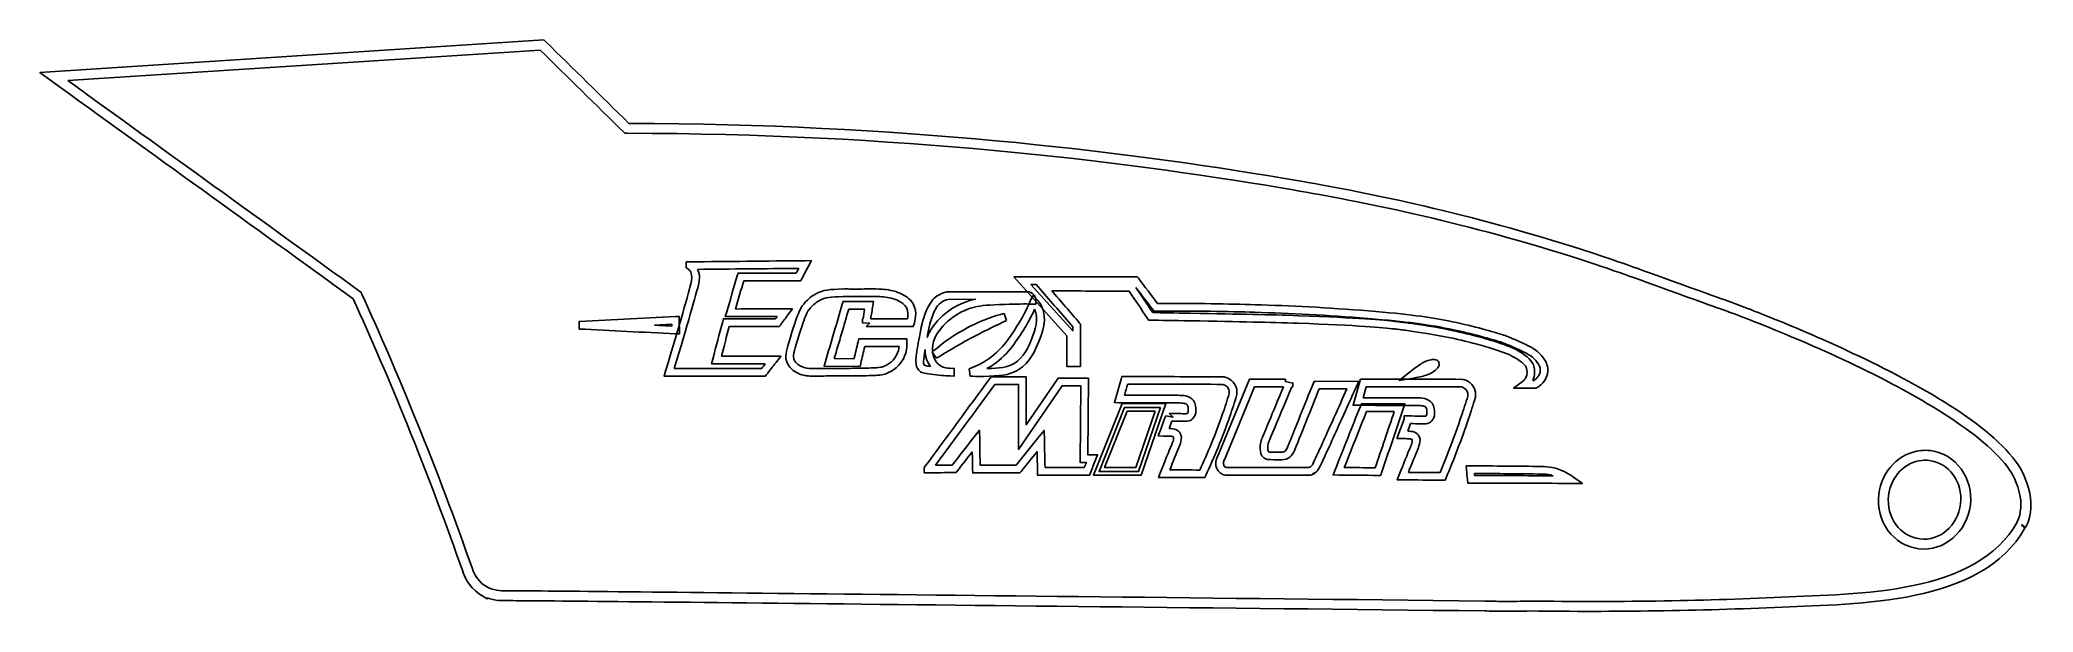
# Model space of a CAD drawing. Extents: x 0 to 69.4, y 0 to 19.9.
import ezdxf

# ---------------------------------------------------------------- set-up
doc = ezdxf.new("R2010")
doc.units = 0
doc.layers.add('Camada_1', color=7, linetype='CONTINUOUS')

msp = doc.modelspace()

# ---------------------------------------------------------------- linework, layer by layer
at = {"layer": 'Camada_1', "color": 7}
for points in [[(17.558958, 19.875511), (-0.000063, 18.738853), (0.387431, 18.459553)], [(0.976888, 18.458953), (17.426799, 19.523316)], [(17.614067, 19.8219), (17.558958, 19.875511)], [(20.32532, 16.679267), (20.375628, 16.629999), (20.4461, 16.629999)], [(22.638906, 12.156985), (22.507745, 12.155561), (22.507745, 11.955329), (22.56524, 11.915988)], [(26.4312, 11.9298), (26.4312, 11.929983)], [(26.872396, 12.19835), (26.650401, 12.196112)], [(26.769184, 12.002165), (26.872396, 12.19835)], [(11.206058, 11.058498), (11.187293, 11.099822), (11.15036, 11.126643)], [(26.344557, 11.765897), (24.319246, 11.765897), (24.291297, 11.670943)], [(24.517885, 11.501375), (26.504666, 11.501375), (26.541998, 11.57189)], [(27.958219, 11.212037), (27.958219, 11.21286)], [(34.394097, 11.119299), (31.605177, 11.116146), (31.591003, 11.113197)], [(33.927147, 11.636972), (35.775981, 9.58235), (35.775981, 8.521373), (36.243729, 8.521373), (36.243729, 9.943301), (36.243729, 9.992558), (36.211787, 10.029509)], [(38.266049, 11.584471), (38.226321, 11.636718), (33.927147, 11.636972)], [(34.388706, 11.119014), (34.394097, 11.119299)], [(34.520467, 11.373162), (34.704732, 11.373162), (34.856057, 11.197564)], [(35.978612, 9.89502), (35.978612, 9.752995), (34.520467, 11.373162)], [(38.173595, 11.268688), (38.173615, 11.269074)], [(23.924565, 10.421644), (23.874855, 10.252198), (24.052133, 10.252198)], [(26.054885, 10.30949), (26.212798, 10.52085), (25.948279, 10.519833)], [(28.0784, 10.780408), (27.978582, 10.780408), (27.950632, 10.685261)], [(27.968, 10.948532), (27.968, 10.949254)], [(29.0121, 10.626209), (29.036055, 10.778171), (28.881337, 10.778171)], [(31.64171, 10.852316), (32.596572, 10.853302)], [(34.587745, 10.985004), (34.510685, 10.810392)], [(34.556003, 10.689186), (34.695948, 10.687152), (34.690357, 10.826401)], [(34.724895, 10.851726), (34.587745, 10.985004)], [(38.760745, 10.498118), (38.800872, 10.445484), (38.867151, 10.445484)], [(58.703425, 10.461971), (58.712205, 10.459021), (58.72119, 10.456682)], [(58.820626, 10.784985), (58.820421, 10.784985)], [(22.135024, 10.255768), (18.785724, 10.083943), (18.785928, 9.820336)], [(21.414351, 9.954418), (22.007456, 9.984818)], [(22.27098, 10.125297), (22.26958, 10.255809), (22.138419, 10.255809), (22.135024, 10.255768)], [(22.135828, 9.65446), (22.276571, 9.647544), (22.274976, 9.7878)], [(25.620276, 10.17013), (23.809974, 10.175521), (23.783621, 10.076986)], [(24.014002, 9.911019), (25.753234, 9.906035), (25.793162, 9.959472)], [(28.67152, 10.170171), (28.652355, 10.170171), (28.652355, 10.038866), (28.652355, 10.038866), (28.898307, 10.019795), (28.785512, 9.906961)], [(30.325307, 9.913267), (30.419736, 9.913267), (30.45028, 10.002261)], [(33.674209, 10.113733), (33.58557, 10.361646)], [(38.58207, 10.187827), (38.6208, 10.130423), (38.690074, 10.129203)], [(47.172625, 9.824079), (47.179616, 9.823062), (47.186802, 9.823062)], [(30.203335, 9.346438), (30.201137, 9.476156), (28.524188, 9.476156), (28.500032, 9.374845)], [(28.733607, 9.211848), (29.927831, 9.211848)], [(50.857315, 9.374967), (50.87648, 9.36917), (50.896443, 9.36917)], [(21.794045, 8.356413), (21.742538, 8.186367), (21.920814, 8.186367)], [(23.438251, 8.777626), (23.39433, 8.612157), (23.566417, 8.612157)], [(25.643833, 8.661679), (25.809532, 8.874035), (25.539224, 8.874035)], [(27.364899, 8.696188), (27.31539, 8.527933), (28.568308, 8.522339), (28.592663, 8.62424)], [(28.359089, 8.787441), (27.668945, 8.790594)], [(31.077737, 9.016202), (31.236449, 8.805636)], [(31.705194, 8.186509), (31.843543, 8.180509), (31.843543, 8.456036), (31.712981, 8.450442)], [(32.364793, 8.439325), (32.399131, 8.182675)], [(47.74099, 8.344187), (47.348904, 8.031313), (47.8452, 8.110971)], [(25.207029, 8.184333), (25.27211, 8.184333), (25.311839, 8.235584)], [(27.986367, 8.187964), (27.986572, 8.187964)], [(33.133993, 8.156648), (33.094265, 8.102814)], [(36.769762, 5.266677), (36.840832, 5.446853), (36.499054, 5.446853), (36.520815, 8.109537), (35.463741, 8.109537), (34.356557, 6.48817), (34.356557, 8.156017), (33.133993, 8.156648)], [(33.268348, 7.892848), (34.091249, 7.892848), (34.091249, 5.630639), (35.604093, 7.846367), (36.253511, 7.846367), (36.231751, 5.18348), (36.45175, 5.18348)], [(37.691293, 8.168568), (37.663543, 8.07282)], [(37.79134, 8.167897), (37.691293, 8.168568)], [(37.890922, 7.904372), (37.890929, 7.904168)], [(42.130009, 8.07521), (41.016437, 5.377163), (41.021824, 5.388889)], [(41.254433, 8.155997), (41.240259, 8.15915), (41.225685, 8.15915)], [(41.256231, 5.265202), (41.259226, 5.271), (42.307885, 7.8114)], [(43.382307, 7.968671), (43.382307, 8.074559), (42.130009, 8.07521)], [(42.307885, 7.8114), (43.316647, 7.8114)], [(43.603502, 7.810749), (43.647622, 7.810749), (43.647622, 7.942654), (43.392487, 7.993112)], [(45.855421, 7.819689), (45.939269, 8.006425), (44.380707, 7.999306), (44.347567, 7.916668)], [(44.560785, 7.736136), (45.528822, 7.740713)], [(46.003554, 8.07938), (45.741232, 7.171159), (45.916113, 7.169938)], [(46.103824, 8.079106), (46.003554, 8.07938)], [(46.09259, 7.432792), (46.202991, 7.81498)], [(49.566717, 8.067206), (49.552544, 8.070359), (49.53797, 8.070359)], [(51.648078, 8.000455), (51.333051, 7.766059), (51.726335, 7.762703)], [(52.079093, 7.761685), (52.116824, 7.761685), (52.148965, 7.781549)], [(37.477283, 7.427412), (37.42897, 7.260347), (37.603852, 7.258923)], [(38.828816, 7.514454), (38.826618, 7.514454)], [(38.826824, 7.250176), (38.827847, 7.250176), (38.829042, 7.250176)], [(41.684447, 7.509592), (41.687043, 7.517932), (41.688443, 7.526679)], [(46.027311, 7.214863), (45.994371, 7.131228)], [(47.485256, 7.040576), (47.544149, 7.214598), (47.359684, 7.214598), (46.027311, 7.214863)], [(46.207782, 6.950859), (47.175021, 6.950859)], [(47.141078, 7.425266), (47.139084, 7.425266)], [(47.139087, 7.161191), (47.140109, 7.161191), (47.141131, 7.161191)], [(49.996536, 7.419794), (49.999326, 7.428744), (50.000727, 7.437695)], [(32.734919, 5.928806), (32.726732, 6.300284), (32.49755, 6.006877)], [(34.989214, 5.929213), (34.980035, 6.291344), (34.752848, 6.008271)], [(39.019295, 6.277024), (38.956211, 6.107182), (39.138079, 6.099452)], [(39.339911, 6.886478), (39.470674, 6.754573), (39.213742, 6.800271)], [(39.566677, 6.320911), (39.566472, 6.320911)], [(47.6522, 6.797291), (47.517845, 6.799223), (47.517845, 6.688972), (47.268498, 6.017933), (47.450368, 6.010203)], [(47.644361, 6.26847), (47.742183, 6.531284)], [(43.460583, 5.708883), (43.45997, 5.707256), (43.459561, 5.705832)], [(47.878939, 6.231723), (47.878735, 6.231723)], [(30.828991, 5.033105), (30.803237, 4.998148), (30.803237, 4.822539), (30.936395, 4.822539)], [(31.846337, 4.825488), (31.91082, 4.825488), (31.950547, 4.876342)], [(32.490764, 4.945667), (32.493554, 4.816548), (34.137161, 4.816548), (34.176889, 4.866202)], [(34.009402, 5.081182), (32.753286, 5.081182)], [(34.750645, 4.866802), (34.753834, 4.738081), (36.561142, 4.738081), (36.594281, 4.821908)], [(36.38048, 5.002715), (35.012572, 5.002715)], [(45.117967, 4.92266), (45.047295, 4.744071), (45.240144, 4.74224)], [(49.675867, 5.065092), (49.689841, 4.91908)], [(49.823178, 5.064065), (49.675867, 5.065092)], [(52.317854, 5.040825), (52.317037, 5.040825)], [(39.036469, 4.840612), (38.965798, 4.661627), (39.159046, 4.660406)], [(40.487427, 4.651659), (40.572073, 4.650642), (40.608207, 4.72672)], [(41.288139, 4.740694), (41.299917, 4.73866), (41.311896, 4.73866)], [(44.227786, 4.73866), (44.244155, 4.73866), (44.260126, 4.742627)], [(44.412848, 4.812551), (44.335789, 4.788121)], [(46.607255, 4.72913), (46.70348, 4.728113), (46.734224, 4.818898)], [(47.348758, 4.751364), (47.277887, 4.571788), (47.471934, 4.570771)], [(48.860404, 4.566804), (48.948844, 4.566804), (48.982981, 4.647855)], [(49.722381, 4.581979), (49.73376, 4.462981), (49.853941, 4.462981)], [(52.315459, 4.776455), (52.315868, 4.776455), (52.316277, 4.776455)], [(53.309848, 4.451264), (53.727088, 4.44984), (53.387107, 4.690807)], [(69.337675, 3.927051), (69.337675, 3.937975), (69.336275, 3.948898)], [(68.872102, 3.108475), (68.871898, 3.108475), (68.869107, 3.103491)], [(69.020635, 3.020996), (69.139618, 2.927038), (69.104882, 2.914121)], [(69.155806, 2.914355), (69.157002, 2.913338), (69.16938, 2.934198), (69.170198, 2.936232), (69.171997, 2.938979), (69.171179, 2.938979)], [(15.065872, 1.474394), (15.065054, 1.476937), (15.064032, 1.479479)], [(14.738694, 1.365658), (14.736895, 1.371049)], [(15.507291, 0.890946), (15.506269, 0.891963)], [(15.318037, 0.603479), (15.57996, 0.432437), (15.580574, 0.473761)], [(50.33626, 0.35877), (50.334665, 0.35877), (50.332867, 0.35877)], [(50.962136, 0.003555), (50.96234, 0.003555)], [(51.915383, 0.357976), (51.911795, 0.357976), (51.908198, 0.357976)]]:
    msp.add_lwpolyline(points, dxfattribs=at)
for points in [[(22.640281, 12.025029)], [(34.632153, 10.75731)], [(34.650431, 10.508848)], [(22.138431, 10.12371)], [(28.785019, 10.039354)], [(33.61968, 10.234053)], [(36.111153, 9.943352)], [(30.832583, 9.10421)], [(48.556904, 8.7582)], [(31.710981, 8.318282)], [(33.268346, 7.892899)], [(43.514948, 7.943346)], [(47.824028, 8.24131)], [(37.693089, 7.226386), (36.696305, 4.738711), (38.363867, 4.738711), (39.215517, 7.226386), (39.030255, 7.226386)], [(39.030328, 7.094491), (38.268949, 4.870637), (36.891989, 4.870637), (37.782963, 7.094491)], [(37.872962, 6.962576), (38.845191, 6.962576), (38.174013, 5.002511), (37.087592, 5.002511)], [(46.207782, 6.9509)], [(47.359593, 7.082866)], [(39.338121, 6.75438)], [(47.650405, 6.665223)], [(42.805756, 5.891805)], [(65.521608, 5.594451)], [(30.935957, 4.954942)], [(49.821924, 4.931682)], [(65.554149, 5.252957)], [(49.96795, 4.798312)], [(69.020635, 3.020996)]]:
    msp.add_lwpolyline(points, close=True, dxfattribs=at)
for points in [[(17.426799, 19.523316), (18.392973, 18.575276), (19.359146, 17.627307), (20.32532, 16.679267)], [(20.518377, 16.972287), (19.550293, 17.922199), (18.582151, 18.871989), (17.614067, 19.8219)], [(0.387431, 18.459553), (3.895128, 15.931388), (7.40277, 13.403314), (10.910466, 10.875159)], [(11.15036, 11.126643), (7.75925, 13.570766), (4.368, 16.014819), (0.976888, 18.458953)], [(43.296893, 15.06805), (37.625123, 16.022508), (29.890816, 16.950105), (20.518377, 16.972287)], [(20.4461, 16.629999), (29.829, 16.612536), (37.567439, 15.684024), (43.239388, 14.729535)], [(43.239388, 14.729535), (45.413002, 14.363743), (48.646304, 13.764927), (52.583172, 12.575198)], [(52.683398, 12.903572), (48.727083, 14.09919), (45.476097, 14.701311), (43.296893, 15.06805)], [(52.583172, 12.575198), (53.114755, 12.41455), (53.603255, 12.260066), (54.062278, 12.109365)], [(54.17029, 12.43536), (53.708729, 12.586894), (53.217597, 12.742141), (52.683398, 12.903572)], [(22.56524, 11.915988), (22.59613, 11.894924), (22.640537, 11.858614), (22.671447, 11.800183)], [(26.650401, 12.196112), (25.313241, 12.183073), (23.976067, 12.170024), (22.638906, 12.156985)], [(22.912208, 11.895433), (24.085201, 11.906865), (25.258206, 11.918358), (26.4312, 11.9298)], [(22.941156, 11.366622), (22.964879, 11.464628), (23.010829, 11.682222), (22.912208, 11.895433)], [(26.4312, 11.929983), (26.402304, 11.875264), (26.373453, 11.820606), (26.344557, 11.765897)], [(26.541998, 11.57189), (26.617742, 11.715308), (26.693441, 11.858747), (26.769184, 12.002165)], [(54.062278, 12.109365), (54.992721, 11.803885), (55.497571, 11.610386), (57.350089, 10.945684)], [(57.467086, 11.268495), (55.615849, 11.932749), (55.106631, 12.127947), (54.17029, 12.43536)], [(22.683425, 11.428512), (22.610717, 11.128148), (22.276174, 9.946189), (21.794045, 8.356413)], [(22.097093, 8.449872), (22.537337, 9.909137), (22.86674, 11.05921), (22.941156, 11.366622)], [(22.671447, 11.800183), (22.733754, 11.682395), (22.706299, 11.523009), (22.683425, 11.428512)], [(24.291297, 11.670943), (24.16903, 11.2545), (24.046832, 10.838077), (23.924565, 10.421644)], [(24.22881, 10.516476), (24.3252, 10.844769), (24.421495, 11.173072), (24.517885, 11.501375)], [(27.958219, 11.21286), (27.532707, 11.197238), (27.284858, 11.185938), (27.02412, 11.043608)], [(28.520994, 11.210613), (28.103686, 11.207358), (28.158729, 11.21936), (27.958219, 11.212037)], [(29.205747, 11.211833), (28.949801, 11.22058), (28.833697, 11.213054), (28.520994, 11.210613)], [(29.809846, 11.121852), (29.578499, 11.193465), (29.380189, 11.205843), (29.205747, 11.211833)], [(30.048412, 11.022921), (29.993887, 11.053362), (29.920138, 11.087709), (29.809846, 11.121852)], [(31.591003, 11.113197), (31.492665, 11.091696), (31.345366, 11.044157), (31.202111, 10.929644)], [(34.574168, 11.060217), (34.498172, 11.119116), (34.416281, 11.120164), (34.388706, 11.119014)], [(34.856057, 11.197564), (35.230186, 10.763342), (35.604484, 10.329242), (35.978612, 9.89502)], [(36.211787, 10.029509), (35.890152, 10.402807), (35.568579, 10.776198), (35.246944, 11.149486)], [(35.246944, 11.149486), (36.146922, 11.143587), (37.046862, 11.137729), (37.946828, 11.131809)], [(37.946828, 11.131809), (38.158583, 10.817125), (38.370314, 10.502512), (38.58207, 10.187827)], [(38.76372, 10.39166), (38.56699, 10.683999), (38.370326, 10.976328), (38.173595, 11.268688)], [(38.173615, 11.269074), (38.369297, 11.012079), (38.565065, 10.755114), (38.760745, 10.498118)], [(38.933034, 10.708633), (38.710733, 11.000596), (38.488348, 11.292518), (38.266049, 11.584471)], [(58.820421, 10.784985), (58.668495, 10.839663), (58.281127, 10.97641), (57.467086, 11.268495)], [(10.910466, 10.875159), (11.545172, 9.481781), (12.175104, 8.025679), (12.792639, 6.505684)], [(13.112386, 6.634802), (12.487073, 8.173938), (11.848846, 9.648816), (11.206058, 11.058498)], [(25.948279, 10.519833), (25.375147, 10.518612), (24.801965, 10.517595), (24.22881, 10.516476)], [(26.630637, 10.717227), (26.567558, 10.646164), (26.500593, 10.553844), (26.421417, 10.362846)], [(27.02412, 11.043608), (26.826115, 10.935533), (26.702597, 10.798309), (26.630637, 10.717227)], [(26.66677, 10.261403), (26.738589, 10.434662), (26.775867, 10.481306), (26.829474, 10.5417)], [(26.829474, 10.5417), (26.899908, 10.621052), (26.995182, 10.726035), (27.151688, 10.81146)], [(27.151688, 10.81146), (27.356788, 10.92342), (27.543494, 10.93295), (27.968, 10.948532)], [(27.950632, 10.685261), (27.755394, 10.022277), (27.560138, 9.359172), (27.364899, 8.696188)], [(27.668945, 8.790594), (27.838347, 9.365844), (28.007818, 9.941012), (28.17722, 10.516252)], [(27.968, 10.949254), (28.159549, 10.956272), (28.10079, 10.944372), (28.52299, 10.947626)], [(28.881337, 10.778171), (28.613519, 10.779188), (28.345915, 10.779391), (28.0784, 10.780408)], [(28.17722, 10.516252), (28.360224, 10.515235), (28.543158, 10.515134), (28.72602, 10.514625)], [(28.52299, 10.947626), (28.839394, 10.950067), (28.948564, 10.957289), (29.196563, 10.948847)], [(28.72602, 10.514625), (28.707871, 10.399776), (28.689669, 10.285019), (28.67152, 10.170171)], [(28.94023, 10.1719), (28.964159, 10.323333), (28.98817, 10.474776), (29.0121, 10.626209)], [(29.196563, 10.948847), (29.365598, 10.94305), (29.532182, 10.93238), (29.731189, 10.870776)], [(29.731189, 10.870776), (29.826059, 10.841413), (29.877011, 10.816749), (29.918649, 10.793498)], [(29.918649, 10.793498), (30.001835, 10.747058), (30.11952, 10.676992), (30.182967, 10.567045)], [(30.412949, 10.697537), (30.305504, 10.883733), (30.131594, 10.976481), (30.048412, 11.022921)], [(30.182967, 10.567045), (30.262236, 10.429668), (30.238603, 10.27493), (30.216306, 10.17729)], [(30.45028, 10.002261), (30.470299, 10.060824), (30.588712, 10.392931), (30.412949, 10.697537)], [(31.202111, 10.929644), (31.073896, 10.827163), (30.96254, 10.67449), (30.841567, 10.360914)], [(31.089117, 10.266102), (31.201731, 10.558014), (31.276882, 10.650782), (31.368208, 10.723787)], [(32.487769, 10.835819), (32.260366, 10.773014), (31.711272, 10.61319), (31.268391, 10.103013)], [(31.368208, 10.723787), (31.467915, 10.803486), (31.56907, 10.83591), (31.64171, 10.852316)], [(31.469224, 9.930557), (31.859505, 10.380147), (32.337173, 10.52029), (32.55884, 10.581518)], [(32.596572, 10.853302), (32.563032, 10.846081), (32.520297, 10.844861), (32.487769, 10.835819)], [(32.55884, 10.581518), (32.787388, 10.644659), (33.060599, 10.656609), (33.625298, 10.67807)], [(33.625298, 10.67807), (34.009983, 10.692685), (34.330259, 10.692411), (34.556003, 10.689186)], [(34.510685, 10.810392), (34.424903, 10.615804), (34.286278, 10.32672), (34.082066, 9.998325)], [(34.307456, 9.859463), (34.470852, 10.122226), (34.56173, 10.320678), (34.650431, 10.508848)], [(34.650431, 10.508848), (34.811499, 10.193594), (34.651934, 9.746404), (34.549415, 9.488992)], [(34.690357, 10.826401), (34.689641, 10.843589), (34.688456, 10.971629), (34.574168, 11.060217)], [(34.880212, 10.646917), (34.828096, 10.74298), (34.767359, 10.810402), (34.724895, 10.851726)], [(34.795965, 9.391861), (34.89976, 9.652498), (35.129383, 10.187624), (34.880212, 10.646917)], [(38.867151, 10.445484), (40.24403, 10.452705), (41.415998, 10.429872), (42.318864, 10.402573)], [(42.326853, 10.666516), (41.439087, 10.693367), (40.278948, 10.714593), (38.933034, 10.708633)], [(46.279055, 10.450386), (44.840768, 10.567462), (43.548987, 10.629565), (42.326853, 10.666516)], [(49.059592, 10.101559), (48.377368, 10.237796), (47.693362, 10.335273), (46.279055, 10.450386)], [(57.350089, 10.945684), (58.164746, 10.653375), (58.554822, 10.515449), (58.703425, 10.461971)], [(58.72119, 10.456682), (58.72119, 10.456682), (58.7347, 10.450885), (58.794656, 10.428865)], [(58.794656, 10.428865), (58.854612, 10.406855), (58.943004, 10.374126), (59.05618, 10.33153)], [(58.914056, 10.750821), (58.853383, 10.773096), (58.820748, 10.784944), (58.820626, 10.784985)], [(59.178175, 10.652694), (59.06407, 10.695635), (58.974843, 10.728507), (58.914056, 10.750821)], [(60.133036, 10.282009), (59.734096, 10.441111), (59.406385, 10.566811), (59.178175, 10.652694)], [(18.785928, 9.820336), (19.902507, 9.765027), (21.019248, 9.709759), (22.135828, 9.65446)], [(22.008069, 9.925024), (21.810173, 9.934788), (21.612247, 9.944623), (21.414351, 9.954418)], [(22.007456, 9.984818), (22.007661, 9.964883), (22.007865, 9.944949), (22.008069, 9.925024)], [(22.274976, 9.7878), (22.273678, 9.900289), (22.272288, 10.012808), (22.27098, 10.125297)], [(23.783621, 10.076986), (23.66848, 9.643913), (23.553392, 9.210709), (23.438251, 8.777626)], [(23.738703, 8.876069), (23.830432, 9.221083), (23.922273, 9.566005), (24.014002, 9.911019)], [(24.052133, 10.252198), (24.596118, 10.253317), (25.140153, 10.254436), (25.68416, 10.255555)], [(25.68416, 10.255555), (25.662868, 10.227076), (25.641569, 10.198608), (25.620276, 10.17013)], [(25.793162, 9.959472), (25.880404, 10.076162), (25.967639, 10.192801), (26.054885, 10.30949)], [(26.421417, 10.362846), (26.342242, 10.171839), (26.242956, 9.874353), (26.09082, 9.356293)], [(26.345556, 9.28167), (26.496613, 9.796058), (26.594953, 10.088143), (26.66677, 10.261403)], [(28.785512, 9.906961), (29.298729, 9.909097), (29.812057, 9.911232), (30.325307, 9.913267)], [(30.216306, 10.17729), (29.790931, 10.175561), (29.365631, 10.17373), (28.94023, 10.1719)], [(30.841567, 10.360914), (30.770197, 10.175917), (30.701981, 9.952678), (30.595615, 9.336084)], [(30.903854, 9.524946), (30.978292, 9.912727), (31.034595, 10.124778), (31.089117, 10.266102)], [(31.268391, 10.103013), (31.160355, 9.978563), (30.997861, 9.78303), (30.903854, 9.524946)], [(32.409711, 9.91588), (31.842845, 9.631129), (31.400491, 9.299286), (31.077737, 9.016202)], [(31.093907, 9.138933), (31.095267, 9.495776), (31.31255, 9.750076), (31.469224, 9.930557)], [(33.58557, 10.361646), (33.247087, 10.272163), (32.844068, 10.134085), (32.409711, 9.91588)], [(32.588187, 9.58533), (32.962107, 9.781748), (33.325086, 9.957062), (33.674209, 10.113733)], [(34.082066, 9.998325), (33.818962, 9.57522), (33.549088, 9.143225), (33.064519, 8.797693)], [(33.219038, 8.58315), (33.750937, 8.962429), (34.04435, 9.436358), (34.307456, 9.859463)], [(38.690074, 10.129203), (39.016151, 10.124016), (39.489995, 10.116286), (40.061377, 10.105962)], [(40.066148, 10.36961), (39.523384, 10.379374), (39.087514, 10.386504), (38.76372, 10.39166)], [(40.061377, 10.105962), (41.887784, 10.072928), (42.800129, 10.056532), (43.834305, 10.021138)], [(43.843469, 10.284582), (42.806769, 10.320068), (41.892555, 10.336575), (40.066148, 10.36961)], [(42.318864, 10.402573), (43.537633, 10.365725), (44.824452, 10.303683), (46.257492, 10.187034)], [(43.834305, 10.021138), (45.934131, 9.949281), (46.786519, 9.865576), (47.172625, 9.824079)], [(47.200955, 10.08614), (46.811168, 10.128033), (45.947909, 10.212573), (43.843469, 10.284582)], [(46.257492, 10.187034), (47.666639, 10.072338), (48.334798, 9.976915), (49.007483, 9.84258)], [(47.186802, 9.823062), (47.186802, 9.823062), (47.238547, 9.816858), (47.354696, 9.802598)], [(47.387215, 10.064283), (47.269547, 10.078725), (47.200955, 10.08614), (47.200955, 10.08614)], [(47.354696, 9.802598), (47.470846, 9.788349), (47.636641, 9.76697), (47.834423, 9.738634)], [(47.872132, 9.999718), (47.672268, 10.028359), (47.504882, 10.04985), (47.387215, 10.064283)], [(47.834423, 9.738634), (48.229987, 9.681962), (48.753838, 9.597179), (49.264419, 9.485951)], [(49.321093, 9.743669), (48.800978, 9.856971), (48.27186, 9.942457), (47.872132, 9.999718)], [(49.007483, 9.84258), (49.778145, 9.688706), (50.411868, 9.511886), (50.857315, 9.374967)], [(50.933779, 9.627782), (50.482148, 9.766573), (49.840331, 9.945671), (49.059592, 10.101559)], [(50.08031, 9.559119), (50.001577, 9.580092), (49.673023, 9.667001), (49.321093, 9.743669)], [(59.05618, 10.33153), (59.282531, 10.24635), (59.608286, 10.121585), (60.004852, 9.963439)], [(60.004852, 9.963439), (60.797985, 9.647127), (61.874697, 9.197253), (63.006984, 8.664272)], [(63.154333, 8.974705), (62.013459, 9.511724), (60.930914, 9.963815), (60.133036, 10.282009)], [(26.09082, 9.356293), (26.042369, 9.191303), (26.007193, 9.070179), (25.991999, 8.958992)], [(26.254921, 8.922712), (26.265924, 9.003235), (26.297449, 9.117859), (26.345556, 9.28167)], [(28.500032, 9.374845), (28.453091, 9.179067), (28.406029, 8.983208), (28.359089, 8.787441)], [(28.592663, 8.62424), (28.639632, 8.82013), (28.686638, 9.015958), (28.733607, 9.211848)], [(29.927831, 9.211848), (29.918295, 9.122863), (29.898844, 9.020983), (29.84079, 8.909704)], [(30.076166, 8.788427), (30.19447, 9.015206), (30.205245, 9.232474), (30.203335, 9.346438)], [(30.595615, 9.336084), (30.542344, 9.027278), (30.515973, 8.838234), (30.514164, 8.700816)], [(30.779281, 8.697378), (30.780201, 8.769093), (30.808569, 8.944559), (30.832583, 9.10421)], [(30.832583, 9.10421), (30.832788, 8.999207), (30.848744, 8.748771), (31.023037, 8.516206)], [(31.275178, 8.613317), (31.097741, 8.792404), (31.09355, 9.045179), (31.093907, 9.138933)], [(31.236449, 8.805636), (31.650362, 9.066599), (32.100993, 9.329422), (32.588187, 9.58533)], [(34.549415, 9.488992), (34.434437, 9.200273), (34.282267, 8.829477), (33.932139, 8.620497)], [(34.068491, 8.394045), (34.50721, 8.655912), (34.680989, 9.103152), (34.795965, 9.391861)], [(49.264419, 9.485951), (49.609089, 9.41087), (49.934112, 9.325039), (50.011657, 9.304392)], [(50.011657, 9.304392), (50.235697, 9.24474), (50.490927, 9.172009), (50.789042, 9.071369)], [(50.874265, 9.321143), (50.569314, 9.424082), (50.307739, 9.498573), (50.08031, 9.559119)], [(50.789042, 9.071369), (51.137055, 8.953896), (51.30026, 8.88149), (51.479385, 8.763661)], [(50.896443, 9.36917), (50.896443, 9.36917), (50.868211, 9.371916), (50.895625, 9.362457)], [(51.625696, 8.983635), (51.42548, 9.115327), (51.230254, 9.200965), (50.874265, 9.321143)], [(50.895625, 9.362457), (50.923059, 9.352896), (50.966569, 9.336959), (51.028583, 9.312396)], [(50.983089, 9.611692), (50.951771, 9.622595), (50.933779, 9.627782), (50.933779, 9.627782)], [(51.126628, 9.557858), (51.061454, 9.583672), (51.014406, 9.600799), (50.983089, 9.611692)], [(51.028583, 9.312396), (51.152611, 9.263281), (51.35053, 9.179444), (51.641467, 9.041843)], [(51.755283, 9.280348), (51.459975, 9.420024), (51.256974, 9.506241), (51.126628, 9.557858)], [(51.641467, 9.041843), (51.863109, 8.937012), (52.026007, 8.851293), (52.155331, 8.660041)], [(52.375353, 8.807365), (52.207464, 9.055655), (51.982571, 9.172853), (51.755283, 9.280348)], [(25.141948, 8.447838), (24.126957, 8.448855), (23.11202, 8.448957), (22.097093, 8.449872)], [(23.566417, 8.612157), (24.133881, 8.61114), (24.701145, 8.61114), (25.268517, 8.610327)], [(25.539224, 8.874035), (24.93897, 8.875052), (24.338854, 8.875459), (23.738703, 8.876069)], [(25.268517, 8.610327), (25.226314, 8.556177), (25.18415, 8.501987), (25.141948, 8.447838)], [(25.311839, 8.235584), (25.422518, 8.377598), (25.533157, 8.519674), (25.643833, 8.661679)], [(25.991999, 8.958992), (25.976805, 8.847804), (25.986224, 8.741652), (26.028333, 8.643341)], [(26.028333, 8.643341), (26.130191, 8.405538), (26.352242, 8.308793), (26.45276, 8.262933)], [(26.272289, 8.746117), (26.248865, 8.800805), (26.243918, 8.84219), (26.254921, 8.922712)], [(26.563359, 8.50217), (26.462849, 8.54803), (26.32895, 8.613825), (26.272289, 8.746117)], [(26.791544, 8.449536), (26.687186, 8.455639), (26.639416, 8.467478), (26.563359, 8.50217)], [(27.306605, 8.449536), (27.051928, 8.446994), (26.895901, 8.443332), (26.791544, 8.449536)], [(27.98497, 8.451469), (27.760029, 8.45035), (27.533818, 8.451469), (27.306605, 8.449536)], [(28.680504, 8.457775), (28.461281, 8.4533), (28.33841, 8.453401), (27.98497, 8.451469)], [(29.22611, 8.481615), (29.132388, 8.472055), (28.969807, 8.463725), (28.680504, 8.457775)], [(29.367253, 8.510419), (29.334494, 8.497532), (29.319831, 8.491176), (29.22611, 8.481615)], [(29.84079, 8.909704), (29.703791, 8.647074), (29.474178, 8.552455), (29.367253, 8.510419)], [(29.46468, 8.265394), (29.57804, 8.309963), (29.894377, 8.439935), (30.076166, 8.788427)], [(30.514164, 8.700816), (30.512355, 8.563388), (30.548143, 8.456269), (30.610788, 8.388929)], [(30.610788, 8.388929), (30.645374, 8.351754), (30.701853, 8.315424), (30.766305, 8.295764)], [(30.805433, 8.56825), (30.786021, 8.58912), (30.777902, 8.59266), (30.779281, 8.697378)], [(30.843963, 8.548193), (30.809263, 8.558771), (30.816151, 8.556737), (30.805433, 8.56825)], [(31.023037, 8.516206), (30.943224, 8.528197), (30.871678, 8.539741), (30.843963, 8.548193)], [(31.626139, 8.458171), (31.538609, 8.463155), (31.40405, 8.483253), (31.275178, 8.613317)], [(31.712981, 8.450442), (31.689832, 8.451459), (31.65098, 8.456849), (31.626139, 8.458171)], [(33.064519, 8.797693), (32.789021, 8.601244), (32.53299, 8.496363), (32.364793, 8.439325)], [(32.870472, 8.174742), (33.408495, 8.1913), (33.743026, 8.199843), (34.068491, 8.394045)], [(33.932139, 8.620497), (33.697948, 8.48071), (33.428285, 8.461406), (32.988258, 8.446282)], [(32.988258, 8.446282), (33.065176, 8.490738), (33.137631, 8.525105), (33.219038, 8.58315)], [(48.137668, 8.627464), (48.031321, 8.560235), (47.895248, 8.467325), (47.74099, 8.344187)], [(48.462077, 8.750226), (48.297296, 8.727626), (48.178968, 8.653573), (48.137668, 8.627464)], [(48.556904, 8.758159), (48.516446, 8.758159), (48.482447, 8.752972), (48.462077, 8.750226)], [(48.495416, 8.310024), (48.546081, 8.341645), (48.600362, 8.381117), (48.646741, 8.424638)], [(48.629172, 8.748436), (48.599133, 8.757589), (48.577133, 8.757996), (48.556904, 8.7582)], [(48.732984, 8.656461), (48.709784, 8.714425), (48.659212, 8.739313), (48.629172, 8.748436)], [(48.646741, 8.424638), (48.66993, 8.446404), (48.691123, 8.468322), (48.710624, 8.498143)], [(48.710624, 8.498143), (48.730126, 8.527953), (48.764423, 8.577933), (48.732984, 8.656461)], [(51.479385, 8.763661), (51.732256, 8.597349), (51.761751, 8.519237), (51.781834, 8.452181)], [(52.035949, 8.527536), (52.002263, 8.640005), (51.90833, 8.797744), (51.625696, 8.983635)], [(51.781834, 8.452181), (51.804822, 8.375442), (51.815399, 8.243802), (51.758077, 8.130773)], [(51.998617, 8.02575), (52.088085, 8.213238), (52.073545, 8.402018), (52.035949, 8.527536)], [(52.262336, 8.386305), (52.260159, 8.195561), (52.079827, 8.059161), (52.031956, 8.02575)], [(52.148965, 7.781549), (52.189653, 7.80664), (52.523188, 8.006914), (52.527475, 8.383457)], [(52.155331, 8.660041), (52.211862, 8.576437), (52.263565, 8.494329), (52.262336, 8.386305)], [(52.527475, 8.383457), (52.529694, 8.5784), (52.433583, 8.721259), (52.375353, 8.807365)], [(63.006984, 8.664272), (65.271559, 7.598332), (67.762446, 6.172885), (68.622757, 4.903661)], [(68.908654, 5.095696), (67.947088, 6.514298), (65.436083, 7.90068), (63.154333, 8.974705)], [(21.920814, 8.186367), (23.016221, 8.18535), (24.111697, 8.185045), (25.207029, 8.184333)], [(26.45276, 8.262933), (26.552916, 8.217235), (26.651358, 8.194188), (26.775971, 8.186845)], [(26.775971, 8.186845), (26.900585, 8.179522), (27.056397, 8.183794), (27.3094, 8.185828)], [(27.3094, 8.185828), (27.53396, 8.188066), (27.759521, 8.186845), (27.986367, 8.187964)], [(27.986572, 8.187964), (28.339552, 8.189998), (28.464485, 8.189795), (28.685898, 8.19427)], [(28.685898, 8.19427), (28.978116, 8.200271), (29.144607, 8.208214), (29.253265, 8.2193)], [(29.253265, 8.2193), (29.361923, 8.230396), (29.422821, 8.248928), (29.46468, 8.265394)], [(30.766305, 8.295764), (30.830757, 8.276114), (30.908821, 8.263218), (31.03222, 8.246507)], [(33.094265, 8.102814), (32.339186, 7.079561), (31.584068, 6.056368), (30.828991, 5.033105)], [(31.03222, 8.246507), (31.297536, 8.210574), (31.526334, 8.194239), (31.705194, 8.186509)], [(31.198316, 5.087783), (31.888309, 6.022845), (32.578351, 6.957837), (33.268346, 7.892899)], [(32.399131, 8.182675), (32.511138, 8.175454), (32.674034, 8.16868), (32.870472, 8.174742)], [(37.663543, 8.07282), (37.601444, 7.857708), (37.539382, 7.642524), (37.477283, 7.427412)], [(37.780523, 7.52198), (37.817318, 7.64943), (37.854128, 7.776921), (37.890922, 7.904372)], [(41.225685, 8.15915), (40.080911, 8.1621), (38.936099, 8.164947), (37.79134, 8.167897)], [(37.890929, 7.904168), (38.995111, 7.90132), (40.099329, 7.898472), (41.203496, 7.895625)], [(41.203496, 7.895625), (41.218456, 7.891658), (41.369003, 7.849714), (41.415909, 7.714259)], [(41.666682, 7.800019), (41.568569, 8.083347), (41.290592, 8.147901), (41.254433, 8.155997)], [(41.415909, 7.714259), (41.434923, 7.659357), (41.431483, 7.606754), (41.42629, 7.572824)], [(41.688443, 7.526679), (41.69798, 7.585588), (41.705976, 7.686554), (41.666682, 7.800019)], [(43.316647, 7.8114), (42.938469, 6.902375), (42.627393, 6.152411), (42.561023, 5.994164)], [(42.805756, 5.891805), (42.87705, 6.0618), (43.192071, 6.822107), (43.603502, 7.810749)], [(43.392487, 7.993112), (43.387121, 7.980215), (43.387632, 7.981487), (43.382307, 7.968671)], [(44.347567, 7.916668), (44.051926, 7.180709), (43.756224, 6.444842), (43.460583, 5.708883)], [(43.707938, 5.613573), (43.992173, 6.321135), (44.276551, 7.028574), (44.560785, 7.736136)], [(45.528822, 7.740713), (45.215118, 7.042742), (44.92656, 6.403803), (44.720294, 5.95228)], [(44.961648, 5.842944), (45.189826, 6.342432), (45.499811, 7.027476), (45.855421, 7.819689)], [(49.53797, 8.070359), (48.393194, 8.073308), (47.248583, 8.076156), (46.103824, 8.079106)], [(46.202991, 7.81498), (47.30744, 7.812133), (48.411923, 7.809285), (49.516357, 7.806437)], [(47.8452, 8.110971), (47.899174, 8.119616), (47.97849, 8.134028), (48.073585, 8.156658)], [(48.073585, 8.156658), (48.232457, 8.194494), (48.36031, 8.225698), (48.495416, 8.310024)], [(49.516357, 7.806437), (49.531806, 7.802369), (49.681419, 7.760078), (49.728171, 7.625071)], [(49.978966, 7.711035), (49.880854, 7.994363), (49.603365, 8.059018), (49.566717, 8.067206)], [(50.000727, 7.437695), (50.010273, 7.496594), (50.018259, 7.597569), (49.978966, 7.711035)], [(51.758077, 8.130773), (51.723412, 8.062426), (51.676706, 8.021753), (51.648078, 8.000455)], [(51.726335, 7.762703), (51.844287, 7.761685), (51.961911, 7.761685), (52.079093, 7.761685)], [(52.031956, 8.02575), (52.020815, 8.02576), (52.00975, 8.02575), (51.998617, 8.02575)], [(37.603852, 7.258923), (38.011564, 7.255973), (38.419158, 7.253125), (38.826824, 7.250176)], [(38.826618, 7.514454), (38.477931, 7.516996), (38.129178, 7.519539), (37.780523, 7.52198)], [(39.638741, 7.514454), (39.290675, 7.516996), (39.024087, 7.516081), (38.828816, 7.514454)], [(38.829042, 7.250176), (39.023253, 7.251803), (39.289223, 7.252718), (39.636771, 7.250176)], [(39.636771, 7.250176), (39.725681, 7.249159), (39.805157, 7.247023), (39.860963, 7.234879)], [(39.917833, 7.493004), (39.823081, 7.513681), (39.72885, 7.513793), (39.638741, 7.514454)], [(39.860963, 7.234879), (39.916769, 7.222704), (39.94285, 7.20753), (39.963376, 7.178472)], [(40.180355, 7.330505), (40.114152, 7.424249), (40.012584, 7.472326), (39.917833, 7.493004)], [(39.963376, 7.178472), (39.991055, 7.139273), (40.00217, 7.048916), (40.002504, 7.030476)], [(40.002504, 7.030476), (40.003322, 6.985206), (39.990798, 6.904816), (39.97256, 6.885665)], [(40.165182, 6.70437), (40.285468, 6.830702), (40.268413, 6.990281), (40.267595, 7.035521)], [(40.267595, 7.035521), (40.266982, 7.069308), (40.269619, 7.204122), (40.180355, 7.330505)], [(41.42629, 7.572824), (41.355886, 7.341581), (41.279809, 7.10632), (41.197107, 6.867032)], [(41.448077, 6.780946), (41.533447, 7.027964), (41.612005, 7.271067), (41.684447, 7.509592)], [(45.994371, 7.131228), (45.702301, 6.395015), (45.410038, 5.658883), (45.117967, 4.92266)], [(45.435588, 5.004342), (45.692986, 5.653167), (45.950385, 6.302085), (46.207782, 6.9509)], [(45.916113, 7.169938), (46.323781, 7.167091), (46.731396, 7.164141), (47.139087, 7.161191)], [(47.139084, 7.425266), (46.790282, 7.427809), (46.441407, 7.430351), (46.09259, 7.432792)], [(47.175021, 6.950859), (46.954528, 6.298637), (46.734118, 5.646394), (46.513626, 4.994171)], [(46.734224, 4.818898), (46.98458, 5.559454), (47.2349, 6.30003), (47.485256, 7.040576)], [(47.951003, 7.425266), (47.602871, 7.427707), (47.336298, 7.426792), (47.141078, 7.425266)], [(47.141131, 7.161191), (47.335406, 7.162717), (47.601691, 7.163632), (47.949259, 7.161191)], [(47.949259, 7.161191), (48.038169, 7.160174), (48.117446, 7.158038), (48.17325, 7.145895)], [(48.230095, 7.404009), (48.135342, 7.424686), (48.041112, 7.424595), (47.951003, 7.425266)], [(48.17325, 7.145895), (48.229056, 7.13372), (48.255138, 7.118545), (48.275665, 7.089487)], [(48.492616, 7.24151), (48.426413, 7.335254), (48.324846, 7.383332), (48.230095, 7.404009)], [(48.275665, 7.089487), (48.303344, 7.050289), (48.314458, 6.959738), (48.314793, 6.941289)], [(48.477444, 6.615172), (48.597731, 6.741504), (48.580874, 6.901094), (48.580056, 6.946323)], [(48.580056, 6.946323), (48.579443, 6.980131), (48.581886, 7.115128), (48.492616, 7.24151)], [(49.738552, 7.483829), (49.666142, 7.250979), (49.589905, 7.015596), (49.50917, 6.777234)], [(49.728171, 7.625071), (49.747184, 7.570169), (49.743742, 7.517749), (49.738552, 7.483829)], [(49.760565, 6.692745), (49.843617, 6.937942), (49.922212, 7.180384), (49.996536, 7.419794)], [(12.792639, 6.505684), (13.509623, 4.740939), (14.155766, 3.024474), (14.738694, 1.365658)], [(15.064032, 1.479479), (14.479363, 3.143239), (13.831512, 4.864788), (13.112386, 6.634802)], [(39.213742, 6.800271), (39.148943, 6.625841), (39.084094, 6.451443), (39.019295, 6.277024)], [(39.332099, 6.357658), (39.364634, 6.445239), (39.397187, 6.532901), (39.429722, 6.620471)], [(39.566472, 6.320911), (39.492354, 6.353996), (39.421865, 6.355329), (39.332099, 6.357658)], [(39.74717, 6.877731), (39.658511, 6.880376), (39.518297, 6.884037), (39.339911, 6.886478)], [(39.429722, 6.620471), (39.551302, 6.618234), (39.671862, 6.615691), (39.739158, 6.613759)], [(39.700034, 6.22735), (39.645755, 6.293541), (39.585411, 6.31254), (39.566677, 6.320911)], [(39.739158, 6.613759), (39.835863, 6.610809), (39.904682, 6.607046), (39.972333, 6.614776)], [(39.942814, 6.876714), (39.910484, 6.873154), (39.845008, 6.874578), (39.74717, 6.877731)], [(39.97256, 6.885665), (39.965057, 6.877833), (39.975146, 6.880274), (39.942814, 6.876714)], [(39.972333, 6.614776), (40.039985, 6.622302), (40.115728, 6.652428), (40.165182, 6.70437)], [(41.197107, 6.867032), (40.951444, 6.156215), (40.680621, 5.508183), (40.402155, 4.915907)], [(40.608207, 4.72672), (40.902645, 5.346416), (41.188951, 6.031185), (41.448077, 6.780946)], [(47.878735, 6.231723), (47.804556, 6.264829), (47.734232, 6.266131), (47.644361, 6.26847)], [(48.059458, 6.788544), (47.970799, 6.791188), (47.830585, 6.79485), (47.6522, 6.797291)], [(47.742183, 6.531284), (47.863653, 6.529046), (47.984167, 6.526503), (48.05142, 6.524571)], [(48.05142, 6.524571), (48.148128, 6.521621), (48.216944, 6.517858), (48.284595, 6.525588)], [(48.255102, 6.787527), (48.222773, 6.783967), (48.157293, 6.785391), (48.059458, 6.788544)], [(48.284848, 6.796477), (48.277345, 6.788645), (48.287434, 6.791086), (48.255102, 6.787527)], [(48.284595, 6.525588), (48.352246, 6.533114), (48.42799, 6.56325), (48.477444, 6.615172)], [(48.314793, 6.941289), (48.315611, 6.896029), (48.303087, 6.815628), (48.284848, 6.796477)], [(49.50917, 6.777234), (49.275663, 6.087827), (49.02577, 5.442286), (48.769318, 4.831276)], [(48.982981, 4.647855), (49.253179, 5.286571), (49.515172, 5.968238), (49.760565, 6.692745)], [(32.49755, 6.006877), (32.25865, 5.701153), (32.019756, 5.39545), (31.780855, 5.089716)], [(32.753286, 5.081182), (32.747173, 5.363727), (32.74103, 5.646272), (32.734919, 5.928806)], [(34.752848, 6.008271), (34.505002, 5.699231), (34.257247, 5.390222), (34.009402, 5.081182)], [(34.176889, 4.866202), (34.362332, 5.097445), (34.547834, 5.328658), (34.733275, 5.559891)], [(34.733275, 5.559891), (34.739112, 5.328851), (34.74481, 5.097832), (34.750645, 4.866802)], [(35.012572, 5.002715), (35.004773, 5.311551), (34.997013, 5.620367), (34.989214, 5.929213)], [(39.426758, 5.803258), (39.317191, 5.54672), (39.190688, 5.230886), (39.036469, 4.840612)], [(39.138079, 6.099452), (39.168345, 6.09813), (39.229039, 6.097418), (39.318551, 6.095078)], [(39.318551, 6.095078), (39.411288, 6.092637), (39.435213, 6.090502), (39.457897, 6.080371)], [(39.355861, 4.922823), (39.472729, 5.216983), (39.583211, 5.49492), (39.670688, 5.69974)], [(39.485052, 5.96893), (39.470468, 5.906929), (39.442312, 5.83968), (39.426758, 5.803258)], [(39.457897, 6.080371), (39.476951, 6.071828), (39.500432, 6.053632), (39.494629, 6.060711)], [(39.494629, 6.060711), (39.485236, 6.072174), (39.499628, 6.030941), (39.485052, 5.96893)], [(39.670688, 5.69974), (39.685959, 5.7355), (39.721474, 5.816541), (39.743156, 5.908719)], [(39.743156, 5.908719), (39.764838, 6.000897), (39.788133, 6.119885), (39.700034, 6.22735)], [(42.51371, 5.820345), (42.5114, 5.804885), (42.499417, 5.728411), (42.504929, 5.638786)], [(42.504929, 5.638786), (42.510439, 5.549161), (42.528101, 5.431637), (42.629503, 5.345775)], [(42.561023, 5.994164), (42.557201, 5.985112), (42.527855, 5.915127), (42.51371, 5.820345)], [(42.769621, 5.654418), (42.766126, 5.711243), (42.77371, 5.765748), (42.77601, 5.781157)], [(42.801364, 5.54615), (42.793197, 5.553066), (42.773114, 5.597594), (42.769621, 5.654418)], [(42.77601, 5.781157), (42.785321, 5.843555), (42.802845, 5.884899), (42.805756, 5.891805)], [(43.369325, 5.56936), (43.353935, 5.556606), (43.321983, 5.54254), (43.242157, 5.53659)], [(43.459561, 5.705832), (43.428617, 5.623123), (43.392509, 5.588593), (43.369325, 5.56936)], [(43.539045, 5.366656), (43.588478, 5.407644), (43.660198, 5.486183), (43.707938, 5.613573)], [(44.720294, 5.95228), (44.606393, 5.702943), (44.512921, 5.499985), (44.444597, 5.35376)], [(44.685152, 5.24243), (44.754035, 5.389856), (44.84756, 5.5932), (44.961648, 5.842944)], [(47.739047, 5.714019), (47.629481, 5.457471), (47.502976, 5.141648), (47.348758, 4.751364)], [(47.450368, 6.010203), (47.480633, 6.008881), (47.541328, 6.008169), (47.630838, 6.00583)], [(47.630838, 6.00583), (47.723577, 6.003389), (47.747501, 6.001253), (47.770185, 5.991133)], [(47.668522, 4.834429), (47.785238, 5.128202), (47.89576, 5.406129), (47.983149, 5.610745)], [(47.797341, 5.879885), (47.782756, 5.817884), (47.7546, 5.750431), (47.739047, 5.714019)], [(47.770185, 5.991133), (47.789238, 5.982589), (47.812718, 5.964394), (47.806918, 5.971463)], [(47.806918, 5.971463), (47.797514, 5.982935), (47.811916, 5.941886), (47.797341, 5.879885)], [(48.012296, 6.138152), (47.958018, 6.204364), (47.897672, 6.223352), (47.878939, 6.231723)], [(47.983149, 5.610745), (47.998422, 5.646506), (48.033736, 5.727353), (48.055417, 5.819521)], [(48.055417, 5.819521), (48.0771, 5.911699), (48.100403, 6.030687), (48.012296, 6.138152)], [(65.521608, 5.594482), (64.772816, 5.519686), (64.14791, 4.889361), (64.051086, 4.072636)], [(65.848812, 5.591502), (65.737958, 5.604571), (65.628578, 5.605171), (65.521608, 5.594451)], [(67.241875, 3.696998), (67.352531, 4.630402), (66.735641, 5.487017), (65.848812, 5.591502)], [(31.780855, 5.089716), (31.586664, 5.088698), (31.392531, 5.088393), (31.198316, 5.087783)], [(31.950547, 4.876342), (32.126254, 5.101198), (32.301881, 5.326095), (32.477587, 5.550951)], [(32.477587, 5.550951), (32.481952, 5.349183), (32.486398, 5.147425), (32.490764, 4.945667)], [(36.45175, 5.18348), (36.427977, 5.123228), (36.404253, 5.062966), (36.38048, 5.002715)], [(36.594281, 4.821908), (36.652781, 4.970168), (36.711264, 5.118438), (36.769762, 5.266677)], [(40.402155, 4.915907), (40.053382, 4.918246), (39.704609, 4.920585), (39.355861, 4.922823)], [(41.021824, 5.388889), (40.934504, 5.225465), (40.93481, 5.029372), (41.044382, 4.886503)], [(41.044382, 4.886503), (41.129485, 4.77554), (41.246196, 4.748241), (41.288139, 4.740694)], [(41.255209, 5.046683), (41.221971, 5.090021), (41.211883, 5.182239), (41.256231, 5.265202)], [(41.332069, 5.002582), (41.315189, 5.005837), (41.279932, 5.014452), (41.255209, 5.046683)], [(44.204239, 5.002582), (43.246837, 5.002592), (42.28947, 5.002582), (41.332069, 5.002582)], [(42.629503, 5.345775), (42.663025, 5.317389), (42.709173, 5.296244), (42.750082, 5.287771)], [(42.750082, 5.287771), (42.790926, 5.27933), (42.827515, 5.278313), (42.872659, 5.276645)], [(42.804154, 5.54615), (42.794955, 5.548083), (42.804058, 5.544218), (42.801364, 5.54615)], [(42.882811, 5.54015), (42.839912, 5.541777), (42.813357, 5.544218), (42.804154, 5.54615)], [(42.872659, 5.276645), (43.03377, 5.270542), (43.157178, 5.26565), (43.26215, 5.273492)], [(43.242157, 5.53659), (43.162331, 5.530589), (43.043471, 5.534149), (42.882811, 5.54015)], [(43.26215, 5.273492), (43.367122, 5.281323), (43.462531, 5.303201), (43.539045, 5.366656)], [(44.258739, 5.027419), (44.238172, 5.012794), (44.219818, 5.007078), (44.204239, 5.002582)], [(44.26153, 5.029759), (44.257881, 5.026809), (44.258739, 5.027419), (44.258739, 5.027419)], [(44.278099, 5.044659), (44.271108, 5.037844), (44.265184, 5.032749), (44.26153, 5.029759)], [(44.323617, 5.102266), (44.3101, 5.078985), (44.292082, 5.058318), (44.278099, 5.044659)], [(44.444597, 5.35376), (44.376272, 5.207524), (44.325789, 5.106009), (44.323617, 5.102266)], [(44.463955, 4.856255), (44.490607, 4.882292), (44.523928, 4.919873), (44.553193, 4.97028)], [(44.553193, 4.97028), (44.579434, 5.015479), (44.61627, 5.095004), (44.685152, 5.24243)], [(46.513626, 4.994171), (46.154269, 4.997629), (45.794922, 5.000884), (45.435588, 5.004342)], [(49.689841, 4.91908), (49.70064, 4.806683), (49.711581, 4.694387), (49.722381, 4.581979)], [(52.317037, 5.040825), (51.485732, 5.048554), (50.654491, 5.056315), (49.823178, 5.064065)], [(52.678598, 5.003081), (52.545521, 5.030735), (52.423571, 5.040448), (52.317854, 5.040825)], [(53.387107, 4.690807), (53.232977, 4.800011), (52.993782, 4.937571), (52.678598, 5.003081)], [(64.393662, 4.032461), (64.472864, 4.70054), (64.971082, 5.19418), (65.554149, 5.252957)], [(65.554149, 5.253008), (65.637444, 5.261449), (65.722509, 5.260941), (65.808285, 5.25077)], [(65.808285, 5.25077), (66.494496, 5.169922), (66.989816, 4.500603), (66.899298, 3.737071)], [(68.622757, 4.903661), (68.765839, 4.692566), (68.943076, 4.28728), (68.993083, 3.909425)], [(69.336275, 3.948898), (69.278108, 4.397522), (69.089266, 4.829241), (68.908654, 5.095696)], [(30.936395, 4.822539), (31.239655, 4.823556), (31.543017, 4.824471), (31.846337, 4.825488)], [(39.159046, 4.660406), (39.601853, 4.657457), (40.044662, 4.654609), (40.487427, 4.651659)], [(41.311896, 4.73866), (42.283869, 4.73866), (43.255812, 4.73867), (44.227786, 4.73866)], [(44.260126, 4.742627), (44.296819, 4.751781), (44.353968, 4.770698), (44.412848, 4.812551)], [(44.335789, 4.788121), (44.335789, 4.788121), (44.421105, 4.818572), (44.430017, 4.825865)], [(44.430017, 4.825865), (44.43893, 4.833188), (44.450629, 4.843236), (44.463955, 4.856255)], [(45.240144, 4.74224), (45.695863, 4.737867), (46.151575, 4.733494), (46.607255, 4.72913)], [(47.471934, 4.570771), (47.9348, 4.569449), (48.397577, 4.568127), (48.860404, 4.566804)], [(48.769318, 4.831276), (48.402354, 4.832293), (48.035461, 4.833411), (47.668522, 4.834429)], [(49.853941, 4.462981), (51.005908, 4.459116), (52.157886, 4.455149), (53.309848, 4.451264)], [(49.967934, 4.798302), (50.750401, 4.790979), (51.532988, 4.783727), (52.315459, 4.776455)], [(49.974941, 4.726008), (49.972631, 4.750102), (49.97027, 4.774217), (49.96795, 4.798312)], [(52.705368, 4.716854), (51.795227, 4.719905), (50.885082, 4.722957), (49.974941, 4.726008)], [(52.316277, 4.776455), (52.406656, 4.776455), (52.510663, 4.767912), (52.624316, 4.744275)], [(52.624316, 4.744275), (52.654989, 4.737867), (52.676337, 4.724726), (52.705368, 4.716854)], [(64.051086, 4.072636), (63.940455, 3.139231), (64.55732, 2.282616), (65.444148, 2.178132)], [(65.484675, 2.518762), (64.798466, 2.59961), (64.303163, 3.268919), (64.393662, 4.032461)], [(65.444148, 2.178132), (66.330992, 2.073647), (67.131242, 2.763593), (67.241875, 3.696998)], [(66.899298, 3.737071), (66.808801, 2.973539), (66.170911, 2.437914), (65.484675, 2.518762)], [(68.993083, 3.909425), (68.995556, 3.880133), (69.035865, 3.386758), (68.872102, 3.108475)], [(69.171179, 2.938979), (69.428929, 3.380706), (69.337675, 3.927021), (69.337675, 3.927051)], [(68.869107, 3.103491), (68.182932, 1.847672), (66.802011, 1.220155), (65.244708, 0.894913)], [(65.3156, 0.558382), (66.909919, 0.891343), (68.395683, 1.549343), (69.155806, 2.914355)], [(69.104882, 2.914121), (69.077097, 2.949414), (69.020635, 3.020996), (69.020635, 3.020996)], [(15.506269, 0.891963), (15.197543, 1.094352), (15.092662, 1.389376), (15.065872, 1.474394)], [(14.736895, 1.371049), (14.772108, 1.259302), (14.909481, 0.870503), (15.318037, 0.603479)], [(16.186854, 0.716731), (16.083331, 0.71551), (15.783447, 0.710425), (15.507291, 0.890946)], [(26.265898, 0.62019), (20.238296, 0.684276), (16.565091, 0.721175), (16.186854, 0.716731)], [(65.244708, 0.894913), (63.687405, 0.569681), (61.973747, 0.553174), (60.677826, 0.493248)], [(15.580574, 0.473761), (15.865594, 0.366652), (16.121547, 0.372439), (16.190862, 0.373243)], [(16.190862, 0.373243), (16.516622, 0.377108), (20.234622, 0.340777), (26.26212, 0.276701)], [(26.26212, 0.276701), (32.288818, 0.212625), (40.647571, 0.121159), (50.325894, 0.015281)], [(50.332867, 0.35877), (40.652912, 0.464678), (32.293499, 0.556114), (26.265898, 0.62019)], [(50.325894, 0.015281), (50.534063, 0.008976), (50.746075, 0.004989), (50.962136, 0.003555)], [(50.964516, 0.347246), (50.75122, 0.34867), (50.541718, 0.352535), (50.33626, 0.35877)], [(50.96234, 0.003555), (51.28725, 0.001419), (51.60336, 0.005385), (51.910813, 0.014285)], [(51.908198, 0.357976), (51.602471, 0.349128), (51.287706, 0.34512), (50.964516, 0.347246)], [(51.910813, 0.014285), (54.827287, -0.024527), (57.779288, 0.015302), (60.693818, 0.149963)], [(60.677826, 0.493248), (57.770944, 0.358841), (54.825601, 0.319246), (51.915383, 0.357976)], [(60.693818, 0.149963), (61.978238, 0.20935), (63.711088, 0.223295), (65.3156, 0.558382)]]:
    msp.add_open_spline(points, degree=3, dxfattribs=at)

doc.saveas('drawing.dxf')
